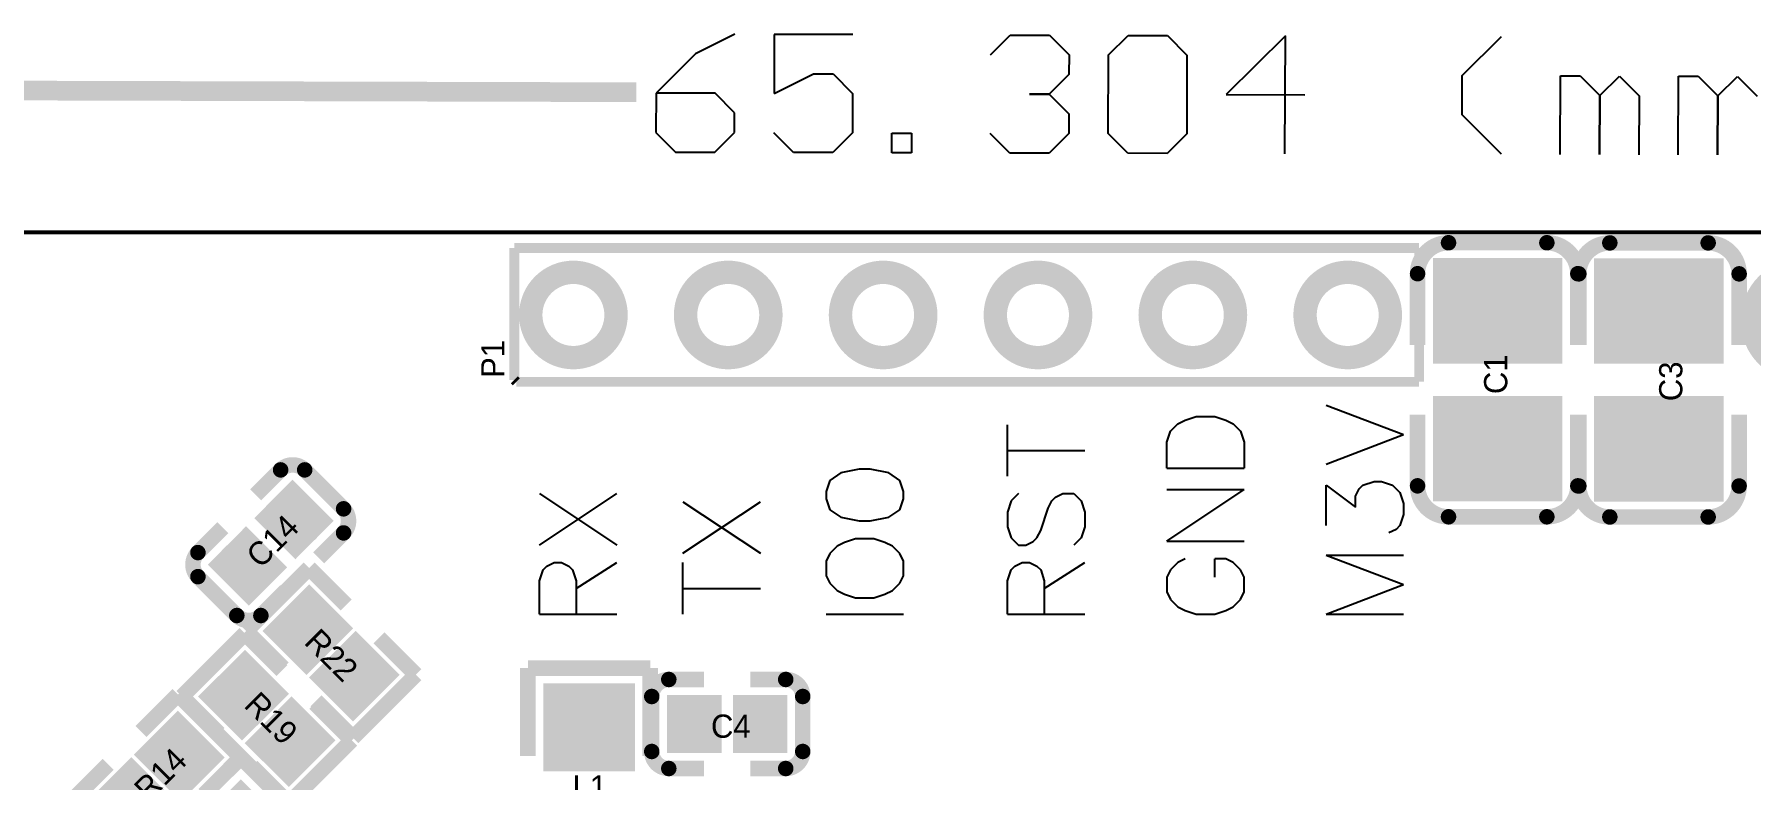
# Model space of a CAD drawing. Header units: millimetres. Extents: x -73.5 to 21.8, y -0.8 to 75.3.
# Drawn here: x -48.44 to -26.27, y 38.14 to 47.77 of the extents above; entities that cross this region are included whole.
import ezdxf

# ---------------------------------------------------------------- set-up
doc = ezdxf.new("R2010")
doc.units = ezdxf.units.MM
for name, color, linetype in [('BottomLayer', 5, 'Continuous'), ('BottomSolder', 6, 'Continuous'), ('KeepOutLayer', 6, 'Continuous'), ('Mechanical6', 56, 'Continuous'), ('MidLayer1', 16, 'Continuous'), ('MidLayer2', 76, 'Continuous'), ('MultiLayer', 9, 'Continuous'), ('TopLayer', 1, 'Continuous'), ('TopOverlay', 2, 'Continuous'), ('TopPaste', 8, 'Continuous'), ('TopSolder', 216, 'Continuous')]:
    doc.layers.add(name, color=color, linetype=linetype)

msp = doc.modelspace()

# ---------------------------------------------------------------- linework, layer by layer
at = {"layer": 'BottomLayer', "const_width": 0.2}
for points in [[(-41.977, 44.145, 1), (-40.977, 44.145, 1)], [(-39.977, 44.145, 1), (-38.977, 44.145, 1)], [(-37.977, 44.145, 1), (-36.977, 44.145, 1)], [(-35.977, 44.145, 1), (-34.977, 44.145, 1)], [(-33.977, 44.145, 1), (-32.977, 44.145, 1)], [(-31.977, 44.145, 1), (-30.977, 44.145, 1)]]:
    msp.add_lwpolyline(points, format="xyb", close=True, dxfattribs=at)
at = {"layer": 'BottomSolder', "const_width": 0.302}
for points in [[(-42.028, 44.145, 1), (-40.926, 44.145, 1)], [(-40.028, 44.145, 1), (-38.926, 44.145, 1)], [(-38.028, 44.145, 1), (-36.926, 44.145, 1)], [(-36.028, 44.145, 1), (-34.926, 44.145, 1)], [(-34.028, 44.145, 1), (-32.926, 44.145, 1)], [(-32.028, 44.145, 1), (-30.926, 44.145, 1)]]:
    msp.add_lwpolyline(points, format="xyb", close=True, dxfattribs=at)
at = {"layer": 'KeepOutLayer', "const_width": 0.05}
msp.add_lwpolyline([(-63.424, 45.212), (-2.057, 45.212)], dxfattribs=at)
at = {"layer": 'Mechanical6'}
for points, const_width in [([(-25.203, 44.077, 1), (-26.003, 44.077, 1)], 0.8), ([(-26.203, 44.077, 1), (-25.803, 44.077, 1)], 0.4)]:
    msp.add_lwpolyline(points, format="xyb", close=True, dxfattribs=dict(at, const_width=const_width))
at = {"layer": 'MidLayer1', "const_width": 0.2}
for points in [[(-41.977, 44.145, 1), (-40.977, 44.145, 1)], [(-39.977, 44.145, 1), (-38.977, 44.145, 1)], [(-37.977, 44.145, 1), (-36.977, 44.145, 1)], [(-35.977, 44.145, 1), (-34.977, 44.145, 1)], [(-33.977, 44.145, 1), (-32.977, 44.145, 1)], [(-31.977, 44.145, 1), (-30.977, 44.145, 1)]]:
    msp.add_lwpolyline(points, format="xyb", close=True, dxfattribs=at)
at = {"layer": 'MidLayer2', "const_width": 0.2}
for points in [[(-41.977, 44.145, 1), (-40.977, 44.145, 1)], [(-39.977, 44.145, 1), (-38.977, 44.145, 1)], [(-37.977, 44.145, 1), (-36.977, 44.145, 1)], [(-35.977, 44.145, 1), (-34.977, 44.145, 1)], [(-33.977, 44.145, 1), (-32.977, 44.145, 1)], [(-31.977, 44.145, 1), (-30.977, 44.145, 1)]]:
    msp.add_lwpolyline(points, format="xyb", close=True, dxfattribs=at)
at = {"layer": 'MultiLayer', "const_width": 0.2}
for points in [[(-41.977, 44.145, 1), (-40.977, 44.145, 1)], [(-39.977, 44.145, 1), (-38.977, 44.145, 1)], [(-37.977, 44.145, 1), (-36.977, 44.145, 1)], [(-35.977, 44.145, 1), (-34.977, 44.145, 1)], [(-33.977, 44.145, 1), (-32.977, 44.145, 1)], [(-31.977, 44.145, 1), (-30.977, 44.145, 1)]]:
    msp.add_lwpolyline(points, format="xyb", close=True, dxfattribs=at)
at = {"layer": 'TopLayer'}
for points, const_width in [([(-29.908, 43.618), (-29.908, 44.778)], 0.735), ([(-29.173, 43.618), (-29.173, 44.778)], 0.735), ([(-27.825, 43.616), (-27.825, 44.776)], 0.735), ([(-27.09, 43.616), (-27.09, 44.776)], 0.735), ([(-30.275, 44.488), (-28.805, 44.488)], 0.58), ([(-28.192, 44.486), (-26.722, 44.486)], 0.58), ([(-30.275, 43.908), (-28.805, 43.908)], 0.58), ([(-28.192, 43.906), (-26.722, 43.906)], 0.58), ([(-29.908, 41.838), (-29.908, 42.998)], 0.735), ([(-29.173, 41.838), (-29.173, 42.998)], 0.735), ([(-27.825, 41.836), (-27.825, 42.996)], 0.735), ([(-27.09, 41.836), (-27.09, 42.996)], 0.735), ([(-30.275, 42.708), (-28.805, 42.708)], 0.58), ([(-28.192, 42.706), (-26.722, 42.706)], 0.58), ([(-30.275, 42.128), (-28.805, 42.128)], 0.58), ([(-28.192, 42.126), (-26.722, 42.126)], 0.58), ([(-45.412, 41.406), (-44.988, 41.831)], 0.325), ([(-45.209, 41.839), (-44.749, 41.38)], 0.3), ([(-45.421, 41.627), (-44.961, 41.168)], 0.3), ([(-45.182, 41.177), (-44.758, 41.601)], 0.325), ([(-46.013, 40.805), (-45.589, 41.23)], 0.325), ([(-45.81, 41.238), (-45.35, 40.779)], 0.3), ([(-46.022, 41.026), (-45.562, 40.567)], 0.3), ([(-45.783, 40.575), (-45.359, 41)], 0.325), ([(-44.783, 40.417), (-45.243, 39.957)], 0.3), ([(-45.004, 40.408), (-44.58, 39.984)], 0.325), ([(-44.571, 40.205), (-45.031, 39.745)], 0.3), ([(-45.234, 40.178), (-44.81, 39.754)], 0.325), ([(-44.182, 39.816), (-44.642, 39.356)], 0.3), ([(-44.403, 39.807), (-43.979, 39.383)], 0.325), ([(-46.073, 39.111), (-45.613, 39.57)], 0.3), ([(-45.41, 39.137), (-45.834, 39.562)], 0.325), ([(-44.633, 39.577), (-44.209, 39.153)], 0.325), ([(-43.97, 39.604), (-44.43, 39.144)], 0.3), ([(-45.64, 38.907), (-46.064, 39.332)], 0.325), ([(-45.861, 38.899), (-45.401, 39.358)], 0.3), ([(-41.52, 39.284), (-41.52, 38.354)], 0.49), ([(-41.03, 39.284), (-41.03, 38.354)], 0.49), ([(-40.785, 39.052), (-41.765, 39.052)], 0.465), ([(-40.065, 38.537), (-40.065, 39.187)], 0.3), ([(-39.765, 38.537), (-39.765, 39.187)], 0.3), ([(-39.215, 38.537), (-39.215, 39.187)], 0.3), ([(-38.915, 38.537), (-38.915, 39.187)], 0.3), ([(-45.472, 38.51), (-45.012, 38.969)], 0.3), ([(-44.809, 38.536), (-45.233, 38.96)], 0.325), ([(-39.615, 39.024), (-40.215, 39.024)], 0.325), ([(-38.765, 39.024), (-39.365, 39.024)], 0.325), ([(-46.894, 38.35), (-46.47, 38.774)], 0.325), ([(-46.69, 38.783), (-46.231, 38.323)], 0.3), ([(-45.039, 38.306), (-45.463, 38.731)], 0.325), ([(-45.26, 38.298), (-44.8, 38.757)], 0.3), ([(-40.785, 38.587), (-41.765, 38.587)], 0.465), ([(-39.615, 38.7), (-40.215, 38.7)], 0.325), ([(-38.765, 38.7), (-39.365, 38.7)], 0.325), ([(-46.903, 38.571), (-46.443, 38.111)], 0.3), ([(-46.664, 38.12), (-46.24, 38.544)], 0.325), ([(-47.495, 37.749), (-47.071, 38.173)], 0.325), ([(-47.292, 38.182), (-46.832, 37.722)], 0.3)]:
    msp.add_lwpolyline(points, dxfattribs=dict(at, const_width=const_width))
for points, const_width in [([(-29.83, 44.198, 1), (-29.25, 44.198, 1)], 0.58), ([(-27.747, 44.196, 1), (-27.167, 44.196, 1)], 0.58), ([(-41.977, 44.145, 1), (-40.977, 44.145, 1)], 0.2), ([(-39.977, 44.145, 1), (-38.977, 44.145, 1)], 0.2), ([(-37.977, 44.145, 1), (-36.977, 44.145, 1)], 0.2), ([(-35.977, 44.145, 1), (-34.977, 44.145, 1)], 0.2), ([(-33.977, 44.145, 1), (-32.977, 44.145, 1)], 0.2), ([(-31.977, 44.145, 1), (-30.977, 44.145, 1)], 0.2), ([(-29.83, 42.418, 1), (-29.25, 42.418, 1)], 0.58), ([(-27.747, 42.416, 1), (-27.167, 42.416, 1)], 0.58), ([(-45.235, 41.504, 1), (-44.935, 41.504, 1)], 0.3), ([(-45.836, 40.903, 1), (-45.536, 40.903, 1)], 0.3), ([(-45.057, 40.081, 1), (-44.757, 40.081, 1)], 0.3), ([(-44.456, 39.48, 1), (-44.156, 39.48, 1)], 0.3), ([(-45.887, 39.234, 1), (-45.587, 39.234, 1)], 0.3), ([(-41.507, 38.819, 1), (-41.043, 38.819, 1)], 0.465), ([(-40.065, 38.862, 1), (-39.765, 38.862, 1)], 0.3), ([(-39.215, 38.862, 1), (-38.915, 38.862, 1)], 0.3), ([(-45.286, 38.633, 1), (-44.986, 38.633, 1)], 0.3), ([(-46.717, 38.447, 1), (-46.417, 38.447, 1)], 0.3), ([(-47.318, 37.846, 1), (-47.018, 37.846, 1)], 0.3)]:
    msp.add_lwpolyline(points, format="xyb", close=True, dxfattribs=dict(at, const_width=const_width))
at = {"layer": 'TopOverlay'}
for p, q in [((-39.392, 47.77), (-39.901, 47.517)), ((-38.884, 47.769), (-38.886, 47.007)), ((-37.869, 47.766), (-38.884, 47.769)), ((-36.092, 47.507), (-35.837, 47.76)), ((-35.837, 47.76), (-35.329, 47.759)), ((-35.329, 47.759), (-35.076, 47.504)), ((-34.568, 47.503), (-34.314, 47.756)), ((-34.314, 47.756), (-33.806, 47.755)), ((-33.806, 47.755), (-33.553, 47.5)), ((-32.282, 47.751), (-33.046, 46.991)), ((-32.287, 46.227), (-32.282, 47.751)), ((-29.999, 47.237), (-29.489, 47.743)), ((-39.901, 47.517), (-40.41, 47.011)), ((-35.076, 47.504), (-35.077, 47.25)), ((-34.571, 46.487), (-34.568, 47.503)), ((-33.553, 47.5), (-33.555, 46.485)), ((-38.886, 47.007), (-38.378, 47.259)), ((-38.378, 47.259), (-38.124, 47.259)), ((-38.124, 47.259), (-37.871, 47.004)), ((-35.077, 47.25), (-35.331, 46.997)), ((-30, 46.729), (-29.999, 47.237)), ((-28.732, 46.217), (-28.729, 47.233)), ((-28.729, 47.233), (-28.475, 47.232)), ((-28.475, 47.232), (-28.222, 46.978)), ((-28.222, 46.978), (-27.967, 47.231)), ((-27.967, 47.231), (-27.714, 46.976)), ((-27.208, 46.213), (-27.205, 47.229)), ((-27.205, 47.229), (-26.952, 47.228)), ((-26.952, 47.228), (-26.698, 46.974)), ((-26.698, 46.974), (-26.444, 47.227)), ((-26.444, 47.227), (-26.19, 46.972)), ((-40.41, 47.011), (-40.411, 46.503)), ((-39.648, 47.009), (-40.41, 47.011)), ((-39.395, 46.754), (-39.648, 47.009)), ((-37.871, 47.004), (-37.872, 46.496)), ((-35.331, 46.997), (-35.585, 46.998)), ((-35.585, 46.998), (-35.331, 46.997)), ((-35.331, 46.997), (-35.078, 46.743)), ((-33.046, 46.991), (-32.031, 46.988)), ((-28.222, 46.978), (-28.224, 46.216)), ((-28.224, 46.216), (-28.222, 46.978)), ((-27.714, 46.976), (-27.716, 46.215)), ((-26.698, 46.974), (-26.7, 46.212)), ((-26.7, 46.212), (-26.698, 46.974)), ((-39.396, 46.5), (-39.395, 46.754)), ((-35.078, 46.743), (-35.079, 46.489)), ((-29.493, 46.22), (-30, 46.729)), ((-40.411, 46.503), (-40.158, 46.249)), ((-39.65, 46.247), (-39.396, 46.5)), ((-38.634, 46.244), (-38.888, 46.499)), ((-37.872, 46.496), (-38.127, 46.243)), ((-37.365, 46.241), (-37.364, 46.495)), ((-37.364, 46.495), (-37.11, 46.494)), ((-37.11, 46.494), (-37.111, 46.24)), ((-35.841, 46.237), (-36.095, 46.491)), ((-35.079, 46.489), (-35.334, 46.235)), ((-34.318, 46.233), (-34.571, 46.487)), ((-33.555, 46.485), (-33.81, 46.231)), ((-40.158, 46.249), (-39.65, 46.247)), ((-38.127, 46.243), (-38.634, 46.244)), ((-37.111, 46.24), (-37.365, 46.241)), ((-35.334, 46.235), (-35.841, 46.237)), ((-33.81, 46.231), (-34.318, 46.233)), ((-33.671, 42.738), (-33.575, 42.785)), ((-33.575, 42.785), (-33.433, 42.833)), ((-33.433, 42.833), (-33.194, 42.833)), ((-33.194, 42.833), (-33.052, 42.785)), ((-33.052, 42.785), (-32.956, 42.738)), ((-31.756, 42.981), (-30.756, 42.6)), ((-35.871, 42.062), (-35.871, 42.728)), ((-33.813, 42.5), (-33.766, 42.643)), ((-33.766, 42.643), (-33.671, 42.738)), ((-32.956, 42.738), (-32.861, 42.643)), ((-32.861, 42.643), (-32.814, 42.5)), ((-31.756, 42.219), (-30.756, 42.6)), ((-35.871, 42.395), (-34.871, 42.395)), ((-33.813, 42.167), (-33.813, 42.5)), ((-32.814, 42.5), (-32.814, 42.167)), ((-37.786, 42.152), (-38.024, 42.105)), ((-37.643, 42.152), (-37.786, 42.152)), ((-37.405, 42.105), (-37.643, 42.152)), ((-33.813, 42.167), (-32.814, 42.167)), ((-38.167, 42.009), (-38.214, 41.867)), ((-38.024, 42.105), (-38.167, 42.009)), ((-37.262, 42.009), (-37.405, 42.105)), ((-37.215, 41.867), (-37.262, 42.009)), ((-31.756, 41.424), (-31.756, 41.948)), ((-31.756, 41.948), (-31.375, 41.662)), ((-31.375, 41.805), (-31.328, 41.9)), ((-31.328, 41.9), (-31.28, 41.948)), ((-31.28, 41.948), (-31.137, 41.995)), ((-31.137, 41.995), (-31.042, 41.995)), ((-31.042, 41.995), (-30.899, 41.948)), ((-30.899, 41.948), (-30.804, 41.852)), ((-41.916, 41.171), (-40.916, 41.838)), ((-41.916, 41.838), (-40.916, 41.171)), ((-40.062, 41.067), (-39.062, 41.733)), ((-40.062, 41.733), (-39.062, 41.067)), ((-38.214, 41.867), (-38.214, 41.771)), ((-38.214, 41.771), (-38.167, 41.629)), ((-37.262, 41.629), (-37.215, 41.771)), ((-37.215, 41.771), (-37.215, 41.867)), ((-35.823, 41.743), (-35.871, 41.6)), ((-35.728, 41.838), (-35.823, 41.743)), ((-35.347, 41.648), (-35.299, 41.743)), ((-35.299, 41.743), (-35.252, 41.79)), ((-35.252, 41.79), (-35.157, 41.838)), ((-35.157, 41.838), (-35.014, 41.838)), ((-35.014, 41.838), (-34.919, 41.743)), ((-34.919, 41.743), (-34.871, 41.6)), ((-33.813, 41.224), (-32.814, 41.89)), ((-33.813, 41.89), (-32.814, 41.89)), ((-31.375, 41.662), (-31.375, 41.805)), ((-30.804, 41.852), (-30.756, 41.709)), ((-30.756, 41.709), (-30.756, 41.567)), ((-38.167, 41.629), (-38.024, 41.533)), ((-38.024, 41.533), (-37.786, 41.486)), ((-37.786, 41.486), (-37.643, 41.486)), ((-37.643, 41.486), (-37.405, 41.533)), ((-37.405, 41.533), (-37.262, 41.629)), ((-35.871, 41.6), (-35.871, 41.41)), ((-35.442, 41.362), (-35.347, 41.648)), ((-34.871, 41.6), (-34.871, 41.41)), ((-30.756, 41.567), (-30.804, 41.424)), ((-37.833, 41.252), (-37.976, 41.205)), ((-37.595, 41.252), (-37.833, 41.252)), ((-37.453, 41.205), (-37.595, 41.252)), ((-35.871, 41.41), (-35.823, 41.267)), ((-35.823, 41.267), (-35.728, 41.171)), ((-35.538, 41.219), (-35.49, 41.267)), ((-35.49, 41.267), (-35.442, 41.362)), ((-34.919, 41.267), (-35.014, 41.171)), ((-34.871, 41.41), (-34.919, 41.267)), ((-30.851, 41.376), (-30.947, 41.329)), ((-30.804, 41.424), (-30.851, 41.376)), ((-38.167, 41.062), (-38.214, 40.967)), ((-38.072, 41.157), (-38.167, 41.062)), ((-37.976, 41.205), (-38.072, 41.157)), ((-37.357, 41.157), (-37.453, 41.205)), ((-37.262, 41.062), (-37.357, 41.157)), ((-37.215, 40.967), (-37.262, 41.062)), ((-35.728, 41.171), (-35.633, 41.171)), ((-35.633, 41.171), (-35.538, 41.219)), ((-33.813, 41.224), (-32.814, 41.224)), ((-31.756, 41.043), (-30.756, 40.662)), ((-31.756, 41.043), (-30.756, 41.043)), ((-41.916, 40.71), (-41.868, 40.853)), ((-41.868, 40.853), (-41.821, 40.9)), ((-41.821, 40.9), (-41.726, 40.948)), ((-41.726, 40.948), (-41.63, 40.948)), ((-41.63, 40.948), (-41.535, 40.9)), ((-41.535, 40.9), (-41.488, 40.853)), ((-41.488, 40.853), (-41.44, 40.71)), ((-41.44, 40.614), (-40.916, 40.948)), ((-40.062, 40.281), (-40.062, 40.948)), ((-38.214, 40.967), (-38.214, 40.776)), ((-37.215, 40.776), (-37.215, 40.967)), ((-35.871, 40.71), (-35.823, 40.853)), ((-35.823, 40.853), (-35.776, 40.9)), ((-35.776, 40.9), (-35.68, 40.948)), ((-35.68, 40.948), (-35.585, 40.948)), ((-35.585, 40.948), (-35.49, 40.9)), ((-35.49, 40.9), (-35.442, 40.853)), ((-35.442, 40.853), (-35.395, 40.71)), ((-35.395, 40.614), (-34.871, 40.948)), ((-33.766, 40.853), (-33.813, 40.757)), ((-33.671, 40.948), (-33.766, 40.853)), ((-33.575, 40.995), (-33.671, 40.948)), ((-33.052, 40.995), (-33.194, 40.995)), ((-33.194, 40.757), (-33.194, 40.995)), ((-32.956, 40.948), (-33.052, 40.995)), ((-32.861, 40.853), (-32.956, 40.948)), ((-32.814, 40.757), (-32.861, 40.853)), ((-41.916, 40.281), (-41.916, 40.71)), ((-41.44, 40.71), (-41.44, 40.281)), ((-40.062, 40.614), (-39.062, 40.614)), ((-38.214, 40.776), (-38.167, 40.681)), ((-38.167, 40.681), (-38.072, 40.586)), ((-38.072, 40.586), (-37.976, 40.538)), ((-37.453, 40.538), (-37.357, 40.586)), ((-37.357, 40.586), (-37.262, 40.681)), ((-37.262, 40.681), (-37.215, 40.776)), ((-35.871, 40.281), (-35.871, 40.71)), ((-35.395, 40.71), (-35.395, 40.281)), ((-33.813, 40.757), (-33.813, 40.567)), ((-33.813, 40.567), (-33.766, 40.472)), ((-32.861, 40.472), (-32.814, 40.567)), ((-32.814, 40.567), (-32.814, 40.757)), ((-31.756, 40.281), (-30.756, 40.662)), ((-37.976, 40.538), (-37.833, 40.491)), ((-37.833, 40.491), (-37.595, 40.491)), ((-37.595, 40.491), (-37.453, 40.538)), ((-33.766, 40.472), (-33.671, 40.376)), ((-33.671, 40.376), (-33.575, 40.329)), ((-33.052, 40.329), (-32.956, 40.376)), ((-32.956, 40.376), (-32.861, 40.472)), ((-41.916, 40.281), (-40.916, 40.281)), ((-38.214, 40.281), (-37.215, 40.281)), ((-35.871, 40.281), (-34.871, 40.281)), ((-33.575, 40.329), (-33.433, 40.281)), ((-33.433, 40.281), (-33.194, 40.281)), ((-33.194, 40.281), (-33.052, 40.329)), ((-31.756, 40.281), (-30.756, 40.281))]:
    msp.add_line(p, q, dxfattribs=at)
for points, const_width in [([(-65.434, 47.089), (-40.664, 47.022)], 0.254), ([(-42.239, 43.307), (-42.239, 45.009)], 0.127), ([(-42.239, 45.009), (-30.555, 45.009)], 0.127), ([(-30.555, 43.282), (-30.555, 45.009)], 0.127), ([(-30.175, 45.078), (-28.905, 45.078)], 0.2), ([(-28.092, 45.076), (-26.822, 45.076)], 0.2), ([(-30.575, 43.758), (-30.575, 44.678)], 0.2), ([(-28.505, 43.758), (-28.505, 44.678)], 0.2), ([(-28.492, 43.756), (-28.492, 44.676)], 0.2), ([(-26.422, 43.756), (-26.422, 44.676)], 0.2), ([(-42.239, 43.307), (-42.214, 43.282)], 0.127), ([(-42.214, 43.282), (-30.555, 43.282)], 0.127), ([(-30.575, 41.938), (-30.575, 42.858)], 0.2), ([(-28.505, 41.938), (-28.505, 42.858)], 0.2), ([(-28.492, 41.936), (-28.492, 42.856)], 0.2), ([(-26.422, 41.936), (-26.422, 42.856)], 0.2), ([(-45.58, 41.822), (-45.262, 42.14)], 0.2), ([(-44.947, 42.144), (-44.445, 41.641)], 0.2), ([(-46.322, 41.079), (-46.004, 41.398)], 0.2), ([(-30.175, 41.538), (-28.905, 41.538)], 0.2), ([(-28.092, 41.536), (-26.822, 41.536)], 0.2), ([(-44.767, 41.009), (-44.449, 41.327)], 0.2), ([(-46.326, 40.765), (-45.824, 40.263)], 0.2), ([(-45.703, 40.064), (-44.89, 40.877)], 0.2), ([(-44.89, 40.877), (-44.412, 40.399)], 0.2), ([(-45.509, 40.266), (-45.191, 40.584)], 0.2), ([(-46.532, 39.217), (-45.719, 40.03)], 0.2), ([(-45.719, 40.03), (-45.242, 39.553)], 0.2), ([(-45.703, 40.064), (-45.225, 39.586)], 0.2), ([(-43.988, 39.975), (-43.511, 39.498)], 0.2), ([(-42.065, 38.449), (-42.065, 39.584)], 0.2), ([(-42.065, 39.584), (-40.485, 39.584)], 0.2), ([(-40.485, 38.449), (-40.485, 39.584)], 0.2), ([(-44.324, 38.685), (-43.511, 39.498)], 0.2), ([(-40.24, 39.437), (-39.79, 39.437)], 0.2), ([(-39.19, 39.437), (-38.74, 39.437)], 0.2), ([(-47.062, 38.765), (-46.584, 39.243)], 0.2), ([(-46.584, 39.243), (-45.771, 38.429)], 0.2), ([(-46.532, 39.217), (-46.055, 38.739)], 0.2), ([(-44.801, 39.162), (-44.324, 38.685)], 0.2), ([(-40.465, 38.507), (-40.465, 39.217)], 0.2), ([(-38.515, 38.507), (-38.515, 39.217)], 0.2), ([(-44.818, 39.128), (-44.34, 38.651)], 0.2), ([(-45.153, 37.838), (-44.34, 38.651)], 0.2), ([(-47.963, 37.864), (-47.486, 38.341)], 0.2), ([(-46.249, 37.952), (-45.772, 38.43)], 0.2), ([(-46.249, 37.952), (-45.771, 38.429)], 0.2), ([(-45.772, 38.43), (-44.958, 37.617)], 0.2), ([(-45.631, 38.315), (-45.153, 37.838)], 0.2), ([(-40.24, 38.287), (-39.79, 38.287)], 0.2), ([(-39.19, 38.287), (-38.74, 38.287)], 0.2)]:
    msp.add_lwpolyline(points, dxfattribs=dict(at, const_width=const_width))
at = {"layer": 'TopOverlay', "const_width": 0.2}
for points in [[(-30.575, 44.678, -0.414213), (-30.175, 45.078)], [(-28.905, 45.078, -0.414214), (-28.505, 44.678)], [(-28.492, 44.676, -0.414213), (-28.092, 45.076)], [(-26.822, 45.076, -0.414214), (-26.422, 44.676)], [(-45.258, 42.144, -0.414214), (-44.947, 42.144)], [(-30.175, 41.538, -0.414214), (-30.575, 41.938)], [(-28.505, 41.938, -0.414213), (-28.905, 41.538)], [(-28.092, 41.536, -0.414214), (-28.492, 41.936)], [(-26.422, 41.936, -0.414213), (-26.822, 41.536)], [(-44.445, 41.641, -0.414214), (-44.445, 41.33)], [(-46.326, 40.765, -0.414214), (-46.326, 41.076)], [(-45.513, 40.263, -0.414214), (-45.824, 40.263)], [(-40.465, 39.217, -0.414214), (-40.245, 39.437)], [(-38.735, 39.437, -0.414214), (-38.515, 39.217)], [(-40.245, 38.287, -0.414214), (-40.465, 38.507)], [(-38.515, 38.507, -0.414214), (-38.735, 38.287)]]:
    msp.add_lwpolyline(points, format="xyb", dxfattribs=at)
at = {"layer": 'TopOverlay', "const_width": 0.1}
for points in [[(-30.225, 45.078, 1), (-30.125, 45.078, 1)], [(-28.955, 45.078, 1), (-28.855, 45.078, 1)], [(-28.142, 45.076, 1), (-28.042, 45.076, 1)], [(-26.872, 45.076, 1), (-26.772, 45.076, 1)], [(-30.625, 44.678, 1), (-30.525, 44.678, 1)], [(-28.555, 44.678, 1), (-28.455, 44.678, 1)], [(-28.542, 44.676, 1), (-28.442, 44.676, 1)], [(-26.472, 44.676, 1), (-26.372, 44.676, 1)], [(-45.308, 42.144, 1), (-45.208, 42.144, 1)], [(-44.997, 42.144, 1), (-44.897, 42.144, 1)], [(-30.625, 41.938, 1), (-30.525, 41.938, 1)], [(-28.555, 41.938, 1), (-28.455, 41.938, 1)], [(-28.542, 41.936, 1), (-28.442, 41.936, 1)], [(-26.472, 41.936, 1), (-26.372, 41.936, 1)], [(-44.495, 41.641, 1), (-44.395, 41.641, 1)], [(-30.225, 41.538, 1), (-30.125, 41.538, 1)], [(-28.955, 41.538, 1), (-28.855, 41.538, 1)], [(-28.142, 41.536, 1), (-28.042, 41.536, 1)], [(-26.872, 41.536, 1), (-26.772, 41.536, 1)], [(-44.495, 41.33, 1), (-44.395, 41.33, 1)], [(-46.376, 41.076, 1), (-46.276, 41.076, 1)], [(-46.376, 40.765, 1), (-46.276, 40.765, 1)], [(-45.874, 40.263, 1), (-45.774, 40.263, 1)], [(-45.563, 40.263, 1), (-45.463, 40.263, 1)], [(-40.295, 39.437, 1), (-40.195, 39.437, 1)], [(-38.785, 39.437, 1), (-38.685, 39.437, 1)], [(-40.515, 39.217, 1), (-40.415, 39.217, 1)], [(-38.565, 39.217, 1), (-38.465, 39.217, 1)], [(-40.515, 38.507, 1), (-40.415, 38.507, 1)], [(-38.565, 38.507, 1), (-38.465, 38.507, 1)], [(-40.295, 38.287, 1), (-40.195, 38.287, 1)], [(-38.785, 38.287, 1), (-38.685, 38.287, 1)]]:
    msp.add_lwpolyline(points, format="xyb", close=True, dxfattribs=at)
at = {"layer": 'TopPaste'}
for points, const_width in [([(-29.908, 43.618), (-29.908, 44.778)], 0.735), ([(-29.173, 43.618), (-29.173, 44.778)], 0.735), ([(-27.825, 43.616), (-27.825, 44.776)], 0.735), ([(-27.09, 43.616), (-27.09, 44.776)], 0.735), ([(-30.275, 44.488), (-28.805, 44.488)], 0.58), ([(-28.192, 44.486), (-26.722, 44.486)], 0.58), ([(-30.275, 43.908), (-28.805, 43.908)], 0.58), ([(-28.192, 43.906), (-26.722, 43.906)], 0.58), ([(-29.908, 41.838), (-29.908, 42.998)], 0.735), ([(-29.173, 41.838), (-29.173, 42.998)], 0.735), ([(-27.825, 41.836), (-27.825, 42.996)], 0.735), ([(-27.09, 41.836), (-27.09, 42.996)], 0.735), ([(-30.275, 42.708), (-28.805, 42.708)], 0.58), ([(-28.192, 42.706), (-26.722, 42.706)], 0.58), ([(-30.275, 42.128), (-28.805, 42.128)], 0.58), ([(-28.192, 42.126), (-26.722, 42.126)], 0.58), ([(-45.412, 41.406), (-44.988, 41.831)], 0.325), ([(-45.209, 41.839), (-44.749, 41.38)], 0.3), ([(-45.421, 41.627), (-44.961, 41.168)], 0.3), ([(-45.182, 41.177), (-44.758, 41.601)], 0.325), ([(-46.013, 40.805), (-45.589, 41.23)], 0.325), ([(-45.81, 41.238), (-45.35, 40.779)], 0.3), ([(-46.022, 41.026), (-45.562, 40.567)], 0.3), ([(-45.783, 40.575), (-45.359, 41)], 0.325), ([(-44.783, 40.417), (-45.243, 39.957)], 0.3), ([(-45.004, 40.408), (-44.58, 39.984)], 0.325), ([(-44.571, 40.205), (-45.031, 39.745)], 0.3), ([(-45.234, 40.178), (-44.81, 39.754)], 0.325), ([(-44.182, 39.816), (-44.642, 39.356)], 0.3), ([(-44.403, 39.807), (-43.979, 39.383)], 0.325), ([(-46.073, 39.111), (-45.613, 39.57)], 0.3), ([(-45.41, 39.137), (-45.834, 39.562)], 0.325), ([(-44.633, 39.577), (-44.209, 39.153)], 0.325), ([(-43.97, 39.604), (-44.43, 39.144)], 0.3), ([(-45.64, 38.907), (-46.064, 39.332)], 0.325), ([(-45.861, 38.899), (-45.401, 39.358)], 0.3), ([(-41.52, 39.284), (-41.52, 38.354)], 0.49), ([(-41.03, 39.284), (-41.03, 38.354)], 0.49), ([(-40.785, 39.052), (-41.765, 39.052)], 0.465), ([(-40.065, 38.537), (-40.065, 39.187)], 0.3), ([(-39.765, 38.537), (-39.765, 39.187)], 0.3), ([(-39.215, 38.537), (-39.215, 39.187)], 0.3), ([(-38.915, 38.537), (-38.915, 39.187)], 0.3), ([(-45.472, 38.51), (-45.012, 38.969)], 0.3), ([(-44.809, 38.536), (-45.233, 38.96)], 0.325), ([(-39.615, 39.024), (-40.215, 39.024)], 0.325), ([(-38.765, 39.024), (-39.365, 39.024)], 0.325), ([(-46.894, 38.35), (-46.47, 38.774)], 0.325), ([(-46.69, 38.783), (-46.231, 38.323)], 0.3), ([(-45.039, 38.306), (-45.463, 38.731)], 0.325), ([(-45.26, 38.298), (-44.8, 38.757)], 0.3), ([(-40.785, 38.587), (-41.765, 38.587)], 0.465), ([(-39.615, 38.7), (-40.215, 38.7)], 0.325), ([(-38.765, 38.7), (-39.365, 38.7)], 0.325), ([(-46.903, 38.571), (-46.443, 38.111)], 0.3), ([(-46.664, 38.12), (-46.24, 38.544)], 0.325), ([(-47.495, 37.749), (-47.071, 38.173)], 0.325), ([(-47.292, 38.182), (-46.832, 37.722)], 0.3)]:
    msp.add_lwpolyline(points, dxfattribs=dict(at, const_width=const_width))
for points, const_width in [([(-29.83, 44.198, 1), (-29.25, 44.198, 1)], 0.58), ([(-27.747, 44.196, 1), (-27.167, 44.196, 1)], 0.58), ([(-29.83, 42.418, 1), (-29.25, 42.418, 1)], 0.58), ([(-27.747, 42.416, 1), (-27.167, 42.416, 1)], 0.58), ([(-45.235, 41.504, 1), (-44.935, 41.504, 1)], 0.3), ([(-45.836, 40.903, 1), (-45.536, 40.903, 1)], 0.3), ([(-45.057, 40.081, 1), (-44.757, 40.081, 1)], 0.3), ([(-44.456, 39.48, 1), (-44.156, 39.48, 1)], 0.3), ([(-45.887, 39.234, 1), (-45.587, 39.234, 1)], 0.3), ([(-41.507, 38.819, 1), (-41.043, 38.819, 1)], 0.465), ([(-40.065, 38.862, 1), (-39.765, 38.862, 1)], 0.3), ([(-39.215, 38.862, 1), (-38.915, 38.862, 1)], 0.3), ([(-45.286, 38.633, 1), (-44.986, 38.633, 1)], 0.3), ([(-46.717, 38.447, 1), (-46.417, 38.447, 1)], 0.3), ([(-47.318, 37.846, 1), (-47.018, 37.846, 1)], 0.3)]:
    msp.add_lwpolyline(points, format="xyb", close=True, dxfattribs=dict(at, const_width=const_width))
at = {"layer": 'TopSolder'}
for points, const_width in [([(-29.958, 43.516), (-29.958, 44.88)], 0.837), ([(-29.122, 43.516), (-29.122, 44.88)], 0.837), ([(-27.876, 43.514), (-27.876, 44.878)], 0.837), ([(-27.039, 43.514), (-27.039, 44.878)], 0.837), ([(-30.377, 44.539), (-28.704, 44.539)], 0.682), ([(-28.294, 44.537), (-26.621, 44.537)], 0.682), ([(-30.377, 43.857), (-28.704, 43.857)], 0.682), ([(-28.294, 43.855), (-26.621, 43.855)], 0.682), ([(-29.958, 41.736), (-29.958, 43.1)], 0.837), ([(-29.122, 41.736), (-29.122, 43.1)], 0.837), ([(-27.876, 41.734), (-27.876, 43.098)], 0.837), ([(-27.039, 41.734), (-27.039, 43.098)], 0.837), ([(-30.377, 42.759), (-28.704, 42.759)], 0.682), ([(-28.294, 42.757), (-26.621, 42.757)], 0.682), ([(-30.377, 42.077), (-28.704, 42.077)], 0.682), ([(-28.294, 42.075), (-26.621, 42.075)], 0.682), ([(-45.466, 41.388), (-44.97, 41.885)], 0.376), ([(-45.227, 41.893), (-44.695, 41.362)], 0.351), ([(-45.475, 41.645), (-44.943, 41.114)], 0.351), ([(-45.2, 41.123), (-44.704, 41.619)], 0.376), ([(-46.067, 40.787), (-45.571, 41.283)], 0.376), ([(-45.828, 41.292), (-45.296, 40.761)], 0.351), ([(-46.076, 41.044), (-45.544, 40.513)], 0.351), ([(-45.801, 40.522), (-45.305, 41.018)], 0.376), ([(-44.748, 40.525), (-45.351, 39.922)], 0.402), ([(-45.04, 40.516), (-44.472, 39.948)], 0.427), ([(-45.342, 40.214), (-44.774, 39.646)], 0.427), ([(-44.464, 40.241), (-45.067, 39.638)], 0.402), ([(-44.146, 39.924), (-44.75, 39.32)], 0.402), ([(-44.439, 39.915), (-43.871, 39.347)], 0.427), ([(-46.181, 39.075), (-45.577, 39.678)], 0.402), ([(-45.302, 39.101), (-45.87, 39.669)], 0.427), ([(-44.741, 39.613), (-44.173, 39.045)], 0.427), ([(-43.862, 39.64), (-44.466, 39.036)], 0.402), ([(-41.571, 39.386), (-41.571, 38.253)], 0.592), ([(-40.979, 39.386), (-40.979, 38.253)], 0.592), ([(-45.604, 38.8), (-46.172, 39.368)], 0.427), ([(-45.897, 38.791), (-45.293, 39.394)], 0.402), ([(-45.579, 38.474), (-44.976, 39.077)], 0.402), ([(-44.701, 38.5), (-45.269, 39.068)], 0.427), ([(-40.683, 39.102), (-41.867, 39.102)], 0.567), ([(-39.564, 39.05), (-40.266, 39.05)], 0.376), ([(-40.091, 38.486), (-40.091, 39.238)], 0.351), ([(-39.74, 38.486), (-39.74, 39.238)], 0.351), ([(-38.714, 39.05), (-39.416, 39.05)], 0.376), ([(-39.241, 38.486), (-39.241, 39.238)], 0.351), ([(-38.89, 38.486), (-38.89, 39.238)], 0.351), ([(-47.002, 38.314), (-46.434, 38.882)], 0.427), ([(-46.726, 38.891), (-46.123, 38.287)], 0.402), ([(-47.01, 38.607), (-46.407, 38.003)], 0.402), ([(-46.7, 38.012), (-46.132, 38.58)], 0.427), ([(-45.003, 38.199), (-45.571, 38.767)], 0.427), ([(-45.295, 38.19), (-44.692, 38.793)], 0.402), ([(-40.683, 38.536), (-41.867, 38.536)], 0.567), ([(-39.564, 38.674), (-40.266, 38.674)], 0.376), ([(-38.714, 38.674), (-39.416, 38.674)], 0.376), ([(-47.603, 37.713), (-47.035, 38.281)], 0.427), ([(-47.327, 38.29), (-46.724, 37.686)], 0.402), ([(-47.611, 38.006), (-47.008, 37.402)], 0.402), ([(-47.301, 37.411), (-46.733, 37.979)], 0.427), ([(-46.135, 37.519), (-45.639, 38.015)], 0.376), ([(-45.896, 38.024), (-45.364, 37.493)], 0.351)]:
    msp.add_lwpolyline(points, dxfattribs=dict(at, const_width=const_width))
for points, const_width in [([(-42.028, 44.145, 1), (-40.926, 44.145, 1)], 0.302), ([(-40.028, 44.145, 1), (-38.926, 44.145, 1)], 0.302), ([(-38.028, 44.145, 1), (-36.926, 44.145, 1)], 0.302), ([(-36.028, 44.145, 1), (-34.926, 44.145, 1)], 0.302), ([(-34.028, 44.145, 1), (-32.926, 44.145, 1)], 0.302), ([(-32.028, 44.145, 1), (-30.926, 44.145, 1)], 0.302), ([(-29.881, 44.198, 1), (-29.199, 44.198, 1)], 0.682), ([(-27.798, 44.196, 1), (-27.117, 44.196, 1)], 0.682), ([(-29.881, 42.418, 1), (-29.199, 42.418, 1)], 0.682), ([(-27.798, 42.416, 1), (-27.117, 42.416, 1)], 0.682), ([(-45.26, 41.504, 1), (-44.91, 41.504, 1)], 0.351), ([(-45.861, 40.903, 1), (-45.511, 40.903, 1)], 0.351), ([(-45.108, 40.081, 1), (-44.706, 40.081, 1)], 0.402), ([(-44.507, 39.48, 1), (-44.105, 39.48, 1)], 0.402), ([(-45.938, 39.234, 1), (-45.536, 39.234, 1)], 0.402), ([(-41.558, 38.819, 1), (-40.992, 38.819, 1)], 0.567), ([(-45.337, 38.633, 1), (-44.935, 38.633, 1)], 0.402), ([(-40.091, 38.862, 1), (-39.74, 38.862, 1)], 0.351), ([(-39.241, 38.862, 1), (-38.89, 38.862, 1)], 0.351), ([(-46.768, 38.447, 1), (-46.366, 38.447, 1)], 0.402), ([(-47.369, 37.846, 1), (-46.967, 37.846, 1)], 0.402)]:
    msp.add_lwpolyline(points, format="xyb", close=True, dxfattribs=dict(at, const_width=const_width))

# ---------------------------------------------------------------- texts
at = {"layer": 'TopOverlay'}
for s, rotation, p in [('P1', 90, (-42.367, 43.332)), ('C1', 90, (-29.416, 43.123)), ('C3', 90, (-27.155, 43.031)), ('C14', 45, (-45.517, 40.859)), ('R22', 315, (-44.968, 39.905)), ('R19', 315, (-45.745, 39.091)), ('R14', 45, (-46.965, 37.846))]:
    msp.add_text(s, height=0.3, rotation=rotation, dxfattribs=at).set_placement(p)
for s, p in [('C4', (-39.7, 38.684)), ('L1', (-41.489, 37.899))]:
    msp.add_text(s, height=0.3, dxfattribs=at).set_placement(p)

doc.saveas('drawing.dxf')
